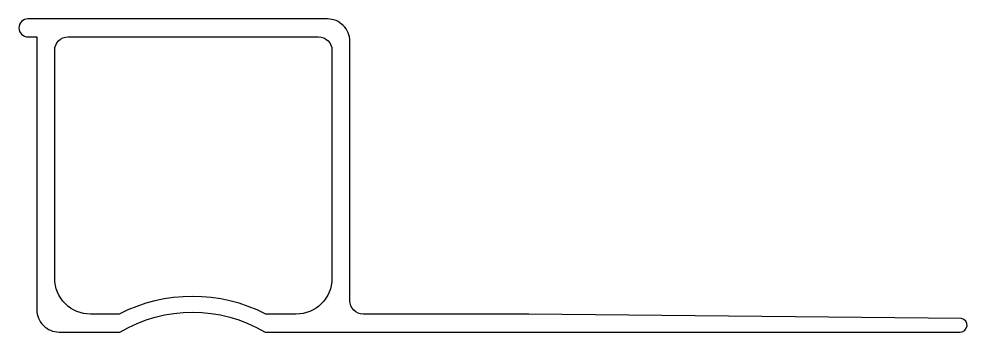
# Model space of a CAD drawing. Extents: x 87 to 193, y 167 to 202.
import ezdxf

# ---------------------------------------------------------------- set-up
doc = ezdxf.new("R2010")
doc.units = 0
doc.header["$LTSCALE"] = 15
doc.layers.add('ANA', color=220, linetype='CONTINUOUS')

msp = doc.modelspace()

# ---------------------------------------------------------------- linework, layer by layer
at = {"layer": 'ANA', "color": 0}
for points in [[(192.14, 168.23), (143.75, 168.72), (125.25, 168.72, -0.414214), (123.75, 170.22), (123.75, 199.2, 0.414214), (121.25, 201.7), (88.75, 201.7), (87.75, 201.7, 1), (87.75, 199.7), (88.75, 199.7), (88.75, 169.22, 0.414214), (91.25, 166.72), (98.03, 166.72, -0.272663), (114.28, 166.72), (123.75, 166.72), (131.75, 166.72), (191.99, 166.72, 0.909133), (192.14, 168.23, 0.909133)], [(94.75, 168.72, -0.414214), (90.75, 172.72), (90.75, 198.2, -0.414214), (92.25, 199.7), (120.25, 199.7, -0.414214), (121.75, 198.2), (121.75, 172.72, -0.414214), (117.75, 168.72), (114.36, 168.72, 0.241162), (97.95, 168.72)]]:
    msp.add_lwpolyline(points, format="xyb", close=True, dxfattribs=at)

doc.saveas('drawing.dxf')
